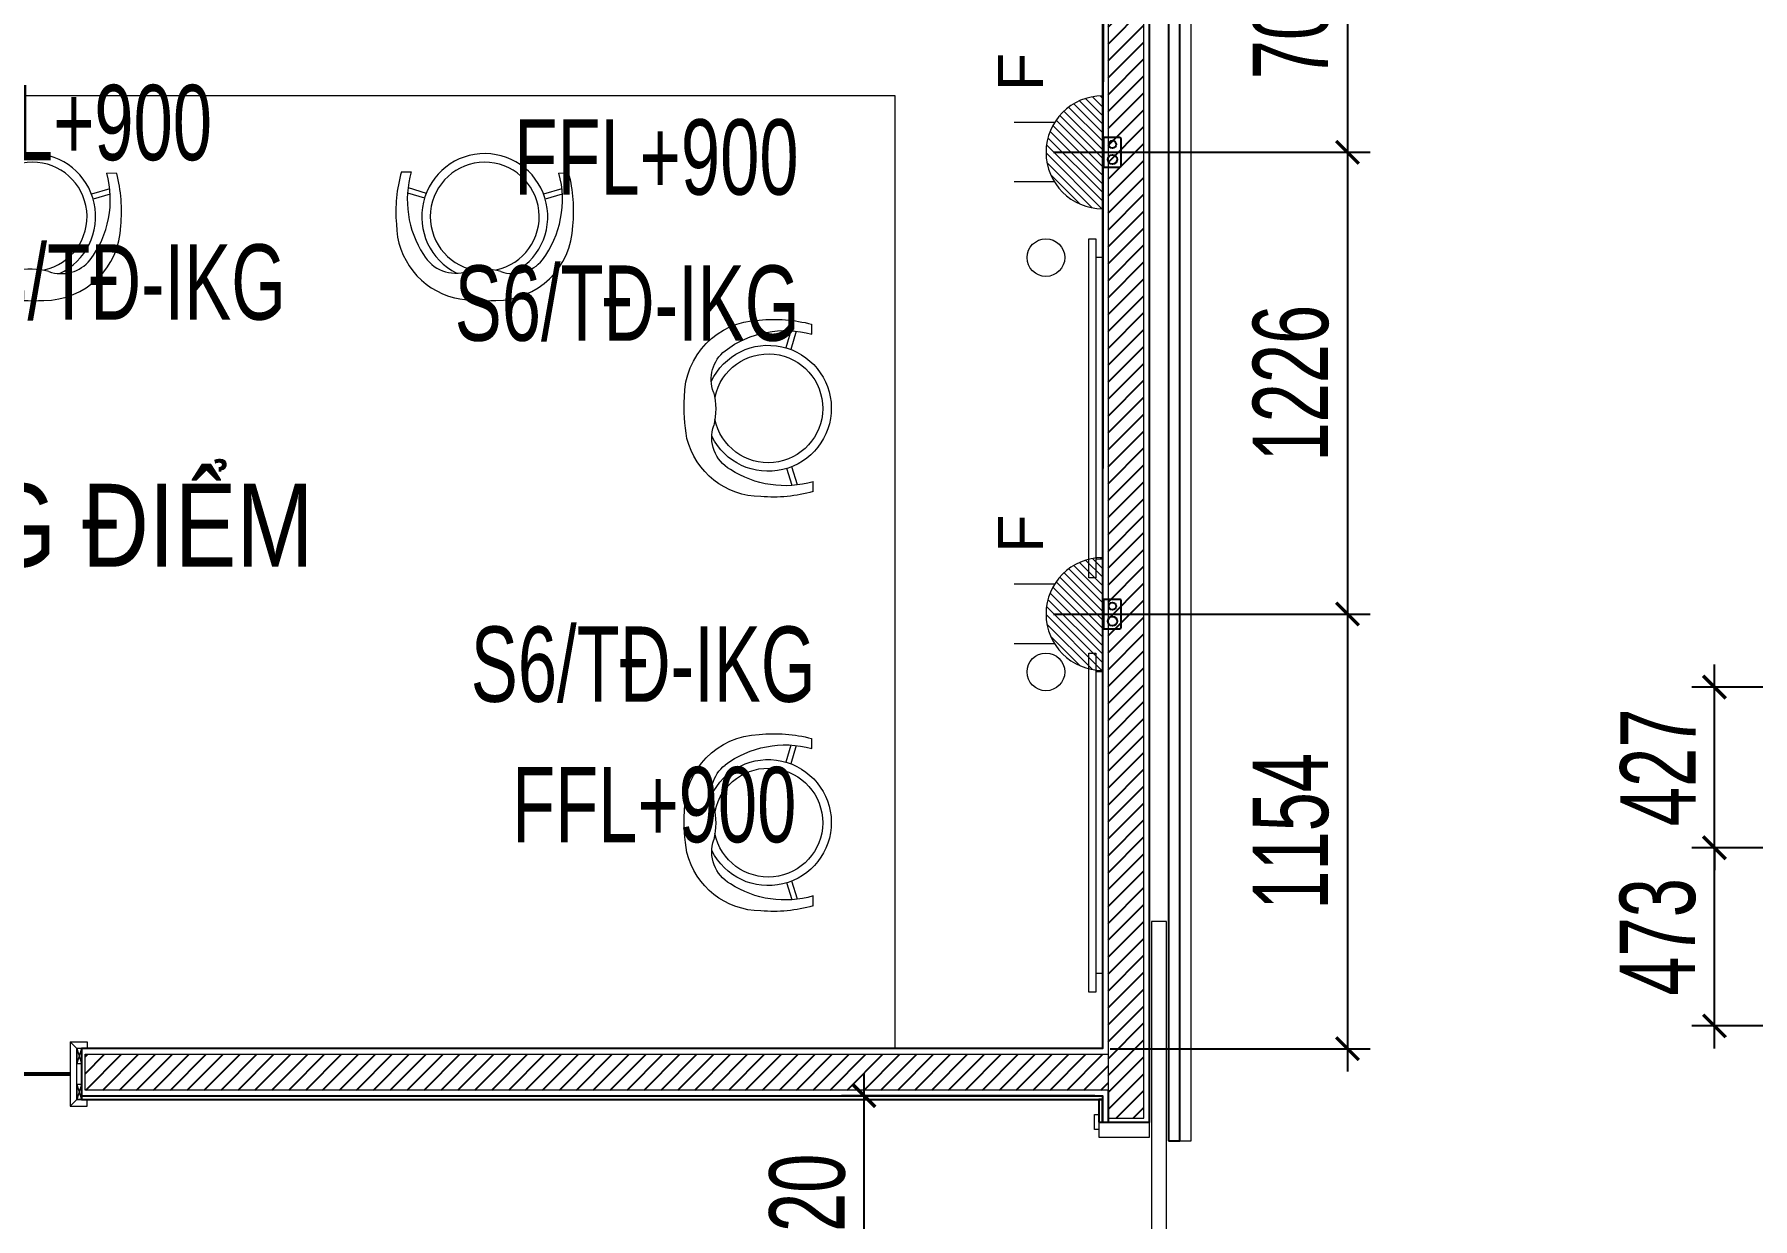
# Model space of a CAD drawing. Header units: millimetres. Extents: x -343543 to 400519, y -115663 to 104219.
# Drawn here: x -327298 to -322738, y 11058 to 14203 of the extents above; entities that cross this region are included whole.
import ezdxf

# ---------------------------------------------------------------- set-up
doc = ezdxf.new("R2010")
doc.units = ezdxf.units.MM
doc.linetypes.add('XREF MAT BANG TUONG XAY$0$HIDDEN', pattern=[0.375, 0.25, -0.125])
doc.layers.get('0').update_dxf_attribs({"color": 231, "lineweight": 0})
doc.layers.get('DefPoints').update_dxf_attribs({"color": 191})
for name, color, linetype, lineweight in [('1-INNO-E-Socket', 4, 'Continuous', 5), ('A-PATT', 252, 'Continuous', 9), ('A-SYMBOLS', 10, 'Continuous', 13), ('E - EQ', 10, 'Continuous', 25), ('RSA -DIM', 231, 'Continuous', 0), ('SME-E-POW-NOTE', 134, 'Continuous', 18), ('XREF MAT BANG TUONG XAY$0$$0$A-WALL-INT', 8, 'Continuous', 9), ('XREF MAT BANG TUONG XAY$0$$1$A-TEXT', 8, 'Continuous', 25), ('XREF MAT BANG TUONG XAY$0$A-WALL-INT', 8, 'Continuous', 9)]:
    doc.layers.add(name, color=color, linetype=linetype, lineweight=lineweight)
for name, color, linetype in [('E-text', 3, 'Continuous'), ('Gen Điện', 6, 'Continuous'), ('XREF MAT BANG TUONG XAY$0$A-FNSH', 8, 'Continuous'), ('XREF MAT BANG TUONG XAY$0$A-FURN', 8, 'Continuous'), ('XREF MAT BANG TUONG XAY$0$A-HIDD', 8, 'XREF MAT BANG TUONG XAY$0$HIDDEN'), ('XREF MAT BANG TUONG XAY$0$A-PATT', 8, 'Continuous'), ('đế âm', 1, 'Continuous')]:
    doc.layers.add(name, color=color, linetype=linetype)
doc.styles.add('INNO-Arial', font='arial.ttf')
doc.styles.add('SM-DIMTEXT', font='SME.shx', dxfattribs={"width": 0.7})
doc.styles.add('SME-TEXT', font='sme.shx', dxfattribs={"width": 0.7})
doc.styles.add('XREF MAT BANG TUONG XAY$0$Arial', font='arial.ttf', dxfattribs={"width": 0.8})
doc.dimstyles.new('SDIM-100', dxfattribs={"dimscale": 100, "dimtxt": 2, "dimasz": 0.6, "dimexe": 0.6, "dimexo": 0.2, "dimgap": 0.5, "dimtad": 1, "dimdec": 0, "dimzin": 12, "dimtxsty": 'SM-DIMTEXT', "dimblk": 'ARCHTICK', "dimblk1": 'ARCHTICK', "dimblk2": 'ARCHTICK', "dimcen": 0.12, "dimdle": 0.6, "dimclrd": 7, "dimclre": 8, "dimadec": 0, "dimazin": 3, "dimtfac": 2, "dimtix": 1, "dimtmove": 1, "dimatfit": 3, "dimfxl": 1, "dimtzin": 0, "dimarcsym": 1})

# ---------------------------------------------------------------- blocks, each defined once
blk = doc.blocks.new('*U279')
at = {"layer": 'XREF MAT BANG TUONG XAY$0$A-PATT'}
h = blk.add_hatch(dxfattribs=at)
h.set_pattern_fill('ANSI31', color=8, scale=10)
h.set_pattern_definition([(45, (43311.79, -11178.564), (-22.45064, 22.45064), [])])
h.paths.add_polyline_path([(-38.7, 47.5), (7826.3, 47.5), (7826.3, -47.5), (-38.7, -47.5)])
at = {"layer": 'XREF MAT BANG TUONG XAY$0$A-WALL-INT', "color": 8}
blk.add_lwpolyline([(-38.7, 47.5), (7826.3, 47.5), (7826.3, -47.5), (-38.7, -47.5)], close=True, dxfattribs=at)
blk = doc.blocks.new('*U275')
at = {"layer": 'XREF MAT BANG TUONG XAY$0$A-PATT'}
h = blk.add_hatch(dxfattribs=at)
h.set_pattern_fill('ANSI31', color=8, scale=10)
h.set_pattern_definition([(45, (38161.79, -11178.564), (-22.45064, 22.45064), [])])
h.paths.add_polyline_path([(-38.7, 47.5), (2676.3, 47.5), (2676.3, -47.5), (-38.7, -47.5)])
at = {"layer": 'XREF MAT BANG TUONG XAY$0$A-WALL-INT', "color": 8}
blk.add_lwpolyline([(-38.7, 47.5), (2676.3, 47.5), (2676.3, -47.5), (-38.7, -47.5)], close=True, dxfattribs=at)
blk = doc.blocks.new('XREF MAT BANG NOI THAT$0$01.Xref _MB T1$0$YLD.Studio-03-10')
at = {"color": 8}
for p, q in [((-114.9, 223.3), (-115.2, 197)), ((-73.7, 204.8), (-59.6, 156.3)), ((-59.8, 205.9), (-46.6, 160.6)), ((-77.6, -203.4), (-62.6, -155.1)), ((-63.7, -204.8), (-49.7, -159.7)), ((-119.2, -221.1), (-118.9, -194.8))]:
    blk.add_line(p, q, dxfattribs=at)
for centre, radius, start, end in [((-15.8, -157.2), 393.2, 84.149, 104.6003), ((18.3, 30), 204.1, 359.8671, 88.3418), ((-45.4, -60.7), 267, 53.1466, 105.1604), ((0, 0), 167.3, 25.2374, 333.6757), ((0, 0), 144.5, 12.1358, 348.5505), ((53.4, 76.5), 98, 339.9252, 51.2235), ((320.2, -3), 180.7, 165.2751, 193.6379), ((-230.1, 2.2), 453.3, 349.5837, 3.4619), ((17.8, -30.4), 204.1, 270.5713, 345.9889), ((51.9, -77.5), 98, 299.7276, 18.9878), ((-44.2, 60.7), 266.2, 253.7114, 302.9528), ((-12.8, 157.4), 393.2, 254.3128, 274.764)]:
    blk.add_arc(centre, radius, start, end, dxfattribs=at)
blk = doc.blocks.new('XREF MAT BANG NOI THAT')
at = {"color": 8}
for points in [[(9055, 11510), (8505, 11510), (8505, 14285), (8810, 14285), (8810, 14590), (14102.5, 14590), (14100, 11509.6), (13550, 11510), (13550, 14040), (9055, 14040)], [(14064, 13660), (14082, 13660), (14082, 12760), (14064, 12760)], [(14100, 12810), (14100, 13610), (14082, 13610), (14082, 12810)], [(14064, 12560), (14082, 12560), (14082, 11660), (14064, 11660)], [(14100, 11710), (14100, 12510), (14082, 12510), (14082, 11710)]]:
    blk.add_lwpolyline(points, close=True, dxfattribs=at)
for centre in [(13950, 13610), (13950, 12510)]:
    blk.add_circle(centre, 50, dxfattribs=at)
at = {"color": 8, "rotation": 270}
for p in [(11260.5, 13718.8), (12460.5, 13718.8)]:
    blk.add_blockref('XREF MAT BANG NOI THAT$0$01.Xref _MB T1$0$YLD.Studio-03-10', p, dxfattribs=at)
at = {"color": 8, "xscale": -1}
for p in [(13213, 13210), (13213, 12110)]:
    blk.add_blockref('XREF MAT BANG NOI THAT$0$01.Xref _MB T1$0$YLD.Studio-03-10', p, dxfattribs=at)
blk = doc.blocks.new('01.Xref _MB T1')
at = {"layer": 'XREF MAT BANG TUONG XAY$0$$0$A-WALL-INT', "color": 8}
for points in [[(14334.99994, 14530), (14304.99994, 14530), (14304.99994, 11264.99999), (14334.99994, 11264.99999)], [(14229.99994, 10907.66304), (14269.99994, 10907.66304), (14269.99994, 11847.663), (14229.99994, 11847.663)], [(11378.00011, 11509.99995), (11360.00011, 11527.99995), (11360.00011, 11356.99995), (11378.00011, 11374.99995)], [(11405.00011, 11527.99995), (11405.00011, 11509.99995), (11378.00011, 11509.99995), (11360.00011, 11527.99995)], [(11390.00011, 11509.99995), (11378.00011, 11509.99995), (11378.00011, 11469.99995), (11390.00011, 11469.99995)], [(11390.00011, 11414.99995), (11378.00011, 11414.99995), (11378.00011, 11374.99995), (11390.00011, 11374.99995)], [(11405.00011, 11356.99995), (11405.00011, 11374.99995), (11378.00011, 11374.99995), (11360.00011, 11356.99995)], [(14078.90018, 11334.99999), (14090, 11334.99999), (14090, 11294.99999), (14078.90018, 11294.99999)], [(14090, 11274.99999), (14224.99994, 11274.99999), (14224.99994, 11314.99999), (14090, 11314.99999)]]:
    blk.add_lwpolyline(points, close=True, dxfattribs=at)
for points in [[(11390.00011, 11509.99995), (11378.00011, 11469.99995)], [(11378.00011, 11509.99995), (11390.00011, 11469.99995)], [(11390.00011, 11414.99995), (11378.00011, 11374.99995)], [(11378.00011, 11414.99995), (11390.00011, 11374.99995)]]:
    blk.add_lwpolyline(points, dxfattribs=at)
at = {"layer": 'XREF MAT BANG TUONG XAY$0$A-FNSH', "color": 8}
for points in [[(14099.96637, 14590), (14099.97586, 11509.99995), (11390.00011, 11509.99995), (11390.00011, 11384.99995), (14100, 11384.99995), (14100, 11314.99999), (14224.99994, 11314.99999), (14225.00005, 14590)], [(11390.00011, 11384.99995), (11390.00011, 11374.99995), (14100, 11374.99995)]]:
    blk.add_lwpolyline(points, dxfattribs=at)
blk.add_lwpolyline([(14090, 11314.99999), (14100, 11314.99999), (14100, 11374.99995), (14090, 11374.99995)], close=True, dxfattribs=at)
at = {"layer": 'XREF MAT BANG TUONG XAY$0$A-FURN', "color": 8}
blk.add_lwpolyline([(14274.99994, 11264.99999), (14304.99994, 11264.99999), (14304.99994, 14590), (14274.99994, 14590)], close=True, dxfattribs=at)
blk.add_lwpolyline([(14115, 11399.99995), (14115, 11314.99999), (14210, 11314.99999)], dxfattribs=at)
at = {"layer": 'XREF MAT BANG TUONG XAY$0$A-HIDD', "color": 8, "ltscale": 200, "const_width": 10}
blk.add_lwpolyline([(10035.00011, 11442.5), (11360.00011, 11442.49995)], dxfattribs=at)
at = {"layer": 'XREF MAT BANG TUONG XAY$0$A-FURN', "color": 8, "xscale": -1, "rotation": 270}
blk.add_blockref('*U279', (14162.5, 11363.6983), dxfattribs=at)
at = {"layer": 'XREF MAT BANG TUONG XAY$0$A-FURN', "color": 8}
blk.add_blockref('*U275', (11438.69842, 11447.49995), dxfattribs=at)
at = {"layer": 'XREF MAT BANG TUONG XAY$0$$1$A-TEXT', "color": 8, "style": 'XREF MAT BANG TUONG XAY$0$Arial', "width": 0.8}
blk.add_text('TRANG ĐIỂM', height=220, dxfattribs=at).set_placement((10462.92166, 12789.54557))
at = {"layer": 'A-PATT', "color": 8}
blk.add_blockref('XREF MAT BANG NOI THAT', (0, 0), dxfattribs=at)
blk = doc.blocks.new('*U29')
at = {"layer": '1-INNO-E-Socket'}
h = blk.add_hatch(dxfattribs=at)
h.set_pattern_fill('ANSI31,O', scale=106.995219)
h.set_pattern_definition([(45, (-641.971, -356.651), (-9.45713, 9.45713), [])])
h.paths.add_polyline_path([(124.8, 0, 1), (-124.8, 0)])
for p, q in [((-65.7, 106.1), (-65.7, 195.3)), ((65.7, 106.1), (65.7, 195.3)), ((124.8, 0), (-124.8, 0)), ((109.4, 0), (-109.4, 0))]:
    blk.add_line(p, q, dxfattribs=at)
blk.add_arc((0, 0), 124.8, 0, 180, dxfattribs=at)
at = {"layer": 'E-text', "style": 'INNO-Arial'}
blk.add_text('F', height=100, dxfattribs=at).set_placement((135.1, 131.4))
blk = doc.blocks.new('_ArchTick')
at = {"color": 0, "linetype": 'ByBlock', "const_width": 0.15}
blk.add_lwpolyline([(-0.5, -0.5), (0.5, 0.5)], dxfattribs=at)
blk = doc.blocks.new('*D512')
at = {"layer": 'DefPoints', "color": 0, "linetype": 'Continuous', "ltscale": 1000, "transparency": 16777216}
for p in [(-324461, 14590), (-324613.3, 13889.7), (-323813.2, 13889.7)]:
    blk.add_point(p, dxfattribs=at)
at = {"layer": 'RSA -DIM', "color": 7, "linetype": 'Continuous', "lineweight": -2, "ltscale": 1000, "transparency": 16777216}
blk.add_line((-323813.2, 14650), (-323813.2, 13829.7), dxfattribs=at)
at = {"layer": 'RSA -DIM', "color": 8, "linetype": 'Continuous', "lineweight": -2, "ltscale": 1000, "transparency": 16777216}
for p, q in [((-324441, 14590), (-323753.2, 14590)), ((-324593.3, 13889.7), (-323753.2, 13889.7))]:
    blk.add_line(p, q, dxfattribs=at)
at = {"layer": 'RSA -DIM', "color": 7, "linetype": 'Continuous', "lineweight": -2, "ltscale": 1000, "transparency": 16777216, "xscale": 60, "yscale": 60, "zscale": 60}
for p, rotation in [((-323813.2, 14590), 90), ((-323813.2, 13889.7), 270)]:
    blk.add_blockref('_ArchTick', p, dxfattribs=dict(at, rotation=rotation))
at = {"layer": 'RSA -DIM', "color": 0, "linetype": 'Continuous', "ltscale": 1000, "transparency": 16777216, "insert": (-323963.2, 14239.8), "char_height": 200, "attachment_point": 5, "rotation": 90, "style": 'SM-DIMTEXT'}
blk.add_mtext('700', dxfattribs=at)
blk = doc.blocks.new('*D513')
at = {"layer": 'DefPoints', "color": 0, "linetype": 'Continuous', "ltscale": 1000, "transparency": 16777216}
for p in [(-324613.3, 13889.7), (-324613.3, 12663.8), (-323813.2, 12663.8)]:
    blk.add_point(p, dxfattribs=at)
at = {"layer": 'RSA -DIM', "color": 7, "linetype": 'Continuous', "lineweight": -2, "ltscale": 1000, "transparency": 16777216}
blk.add_line((-323813.2, 13949.7), (-323813.2, 12603.8), dxfattribs=at)
at = {"layer": 'RSA -DIM', "color": 8, "linetype": 'Continuous', "lineweight": -2, "ltscale": 1000, "transparency": 16777216}
for p, q in [((-324593.3, 13889.7), (-323753.2, 13889.7)), ((-324593.3, 12663.8), (-323753.2, 12663.8))]:
    blk.add_line(p, q, dxfattribs=at)
at = {"layer": 'RSA -DIM', "color": 7, "linetype": 'Continuous', "lineweight": -2, "ltscale": 1000, "transparency": 16777216, "xscale": 60, "yscale": 60, "zscale": 60}
for p, rotation in [((-323813.2, 13889.7), 90), ((-323813.2, 12663.8), 270)]:
    blk.add_blockref('_ArchTick', p, dxfattribs=dict(at, rotation=rotation))
at = {"layer": 'RSA -DIM', "color": 0, "linetype": 'Continuous', "ltscale": 1000, "transparency": 16777216, "insert": (-323963.2, 13276.7), "char_height": 200, "attachment_point": 5, "rotation": 90, "style": 'SM-DIMTEXT'}
blk.add_mtext('1226', dxfattribs=at)
blk = doc.blocks.new('*D514')
at = {"layer": 'DefPoints', "color": 0, "linetype": 'Continuous', "ltscale": 1000, "transparency": 16777216}
for p in [(-324613.3, 12663.8), (-324463.5, 11509.6), (-323813.2, 11509.6)]:
    blk.add_point(p, dxfattribs=at)
at = {"layer": 'RSA -DIM', "color": 7, "linetype": 'Continuous', "lineweight": -2, "ltscale": 1000, "transparency": 16777216}
blk.add_line((-323813.2, 12723.8), (-323813.2, 11449.6), dxfattribs=at)
at = {"layer": 'RSA -DIM', "color": 8, "linetype": 'Continuous', "lineweight": -2, "ltscale": 1000, "transparency": 16777216}
for p, q in [((-324593.3, 12663.8), (-323753.2, 12663.8)), ((-324443.5, 11509.6), (-323753.2, 11509.6))]:
    blk.add_line(p, q, dxfattribs=at)
at = {"layer": 'RSA -DIM', "color": 7, "linetype": 'Continuous', "lineweight": -2, "ltscale": 1000, "transparency": 16777216, "xscale": 60, "yscale": 60, "zscale": 60}
for p, rotation in [((-323813.2, 12663.8), 90), ((-323813.2, 11509.6), 270)]:
    blk.add_blockref('_ArchTick', p, dxfattribs=dict(at, rotation=rotation))
at = {"layer": 'RSA -DIM', "color": 0, "linetype": 'Continuous', "ltscale": 1000, "transparency": 16777216, "insert": (-323963.2, 12086.7), "char_height": 200, "attachment_point": 5, "rotation": 90, "style": 'SM-DIMTEXT'}
blk.add_mtext('1154', dxfattribs=at)
blk = doc.blocks.new('*D516')
at = {"layer": 'DefPoints', "color": 0, "linetype": 'Continuous', "ltscale": 1000, "transparency": 16777216}
for p in [(-325096.4, 11385), (-324463.5, 11385), (-324445.3, 10765)]:
    blk.add_point(p, dxfattribs=at)
at = {"layer": 'RSA -DIM', "color": 7, "linetype": 'Continuous', "lineweight": -2, "ltscale": 1000, "transparency": 16777216}
blk.add_line((-325096.4, 10705), (-325096.4, 11445), dxfattribs=at)
at = {"layer": 'RSA -DIM', "color": 8, "linetype": 'Continuous', "lineweight": -2, "ltscale": 1000, "transparency": 16777216}
for p, q in [((-324483.5, 11385), (-325156.4, 11385)), ((-324465.3, 10765), (-325156.4, 10765))]:
    blk.add_line(p, q, dxfattribs=at)
at = {"layer": 'RSA -DIM', "color": 7, "linetype": 'Continuous', "lineweight": -2, "ltscale": 1000, "transparency": 16777216, "xscale": 60, "yscale": 60, "zscale": 60}
for p, rotation in [((-325096.4, 11385), 90), ((-325096.4, 10765), 270)]:
    blk.add_blockref('_ArchTick', p, dxfattribs=dict(at, rotation=rotation))
at = {"layer": 'RSA -DIM', "color": 0, "linetype": 'Continuous', "ltscale": 1000, "transparency": 16777216, "insert": (-325246.4, 11075), "char_height": 200, "attachment_point": 5, "rotation": 90, "style": 'SM-DIMTEXT'}
blk.add_mtext('620', dxfattribs=at)
blk = doc.blocks.new('đế âm 78')
at = {"layer": 'Gen Điện', "ltscale": 30}
blk.add_lwpolyline([(5501258.1, -3862344.9), (5501258.1, -3862422.9), (5501303.1, -3862422.9, 0.414214), (5501308.1, -3862417.9), (5501308.1, -3862349.9, 0.414214), (5501303.1, -3862344.9), (5501258.1, -3862344.9)], format="xyb", dxfattribs=at)
blk.add_lwpolyline([(5501261.1, -3862344.9), (5501261.1, -3862422.9)], dxfattribs=at)
for centre, radius in [((5501284.6, -3862362.9), 10), ((5501284.6, -3862402.9), 12.5)]:
    blk.add_circle(centre, radius, dxfattribs=at)
blk = doc.blocks.new('*D531')
at = {"layer": 'DefPoints', "color": 0, "linetype": 'Continuous', "ltscale": 1000, "transparency": 16777216}
for p in [(-322839.4, 12043.3), (-322281.6, 12043.3), (-322318.5, 11570)]:
    blk.add_point(p, dxfattribs=at)
at = {"layer": 'RSA -DIM', "color": 7, "linetype": 'Continuous', "lineweight": -2, "ltscale": 1000, "transparency": 16777216}
blk.add_line((-322839.4, 11510), (-322839.4, 12103.3), dxfattribs=at)
at = {"layer": 'RSA -DIM', "color": 8, "linetype": 'Continuous', "lineweight": -2, "ltscale": 1000, "transparency": 16777216}
for p, q in [((-322301.6, 12043.3), (-322899.4, 12043.3)), ((-322338.5, 11570), (-322899.4, 11570))]:
    blk.add_line(p, q, dxfattribs=at)
at = {"layer": 'RSA -DIM', "color": 7, "linetype": 'Continuous', "lineweight": -2, "ltscale": 1000, "transparency": 16777216, "xscale": 60, "yscale": 60, "zscale": 60}
for p, rotation in [((-322839.4, 12043.3), 90), ((-322839.4, 11570), 270)]:
    blk.add_blockref('_ArchTick', p, dxfattribs=dict(at, rotation=rotation))
at = {"layer": 'RSA -DIM', "color": 0, "linetype": 'Continuous', "ltscale": 1000, "transparency": 16777216, "insert": (-322989.4, 11806.6), "char_height": 200, "attachment_point": 5, "rotation": 90, "style": 'SM-DIMTEXT'}
blk.add_mtext('473', dxfattribs=at)
blk = doc.blocks.new('*D532')
at = {"layer": 'DefPoints', "color": 0, "linetype": 'Continuous', "ltscale": 1000, "transparency": 16777216}
for p in [(-322839.4, 12470), (-322338.5, 12470), (-322281.6, 12043.3)]:
    blk.add_point(p, dxfattribs=at)
at = {"layer": 'RSA -DIM', "color": 7, "linetype": 'Continuous', "lineweight": -2, "ltscale": 1000, "transparency": 16777216}
for p, q in [((-322839.4, 12470), (-322839.4, 12530)), ((-322839.4, 12043.3), (-322839.4, 12470)), ((-322839.4, 12043.3), (-322839.4, 11983.3))]:
    blk.add_line(p, q, dxfattribs=at)
at = {"layer": 'RSA -DIM', "color": 8, "linetype": 'Continuous', "lineweight": -2, "ltscale": 1000, "transparency": 16777216}
for p, q in [((-322358.5, 12470), (-322899.4, 12470)), ((-322301.6, 12043.3), (-322899.4, 12043.3))]:
    blk.add_line(p, q, dxfattribs=at)
at = {"layer": 'RSA -DIM', "color": 7, "linetype": 'Continuous', "lineweight": -2, "ltscale": 1000, "transparency": 16777216, "xscale": 60, "yscale": 60, "zscale": 60}
for p, rotation in [((-322839.4, 12470), 270), ((-322839.4, 12043.3), 90)]:
    blk.add_blockref('_ArchTick', p, dxfattribs=dict(at, rotation=rotation))
at = {"layer": 'RSA -DIM', "color": 0, "linetype": 'Continuous', "ltscale": 1000, "transparency": 16777216, "insert": (-322989.4, 12256.6), "char_height": 200, "attachment_point": 5, "rotation": 90, "style": 'SM-DIMTEXT'}
blk.add_mtext('427', dxfattribs=at)

msp = doc.modelspace()

# ---------------------------------------------------------------- block references
at = {"layer": 'A-SYMBOLS'}
msp.add_blockref('01.Xref _MB T1', (-338563.5, 0), dxfattribs=at)

# ---------------------------------------------------------------- next in the draw order: block references
at = {"layer": 'E - EQ', "xscale": 1.2, "yscale": 1.2, "zscale": 1.2, "rotation": 90.00000000000001}
for p in [(-324463.5, 13889.7), (-324463.5, 12663.8)]:
    msp.add_blockref('*U29', p, dxfattribs=at)
at = {"layer": 'đế âm'}
for p in [(-5825721.6, 3876273.5), (-5825721.6, 3875047.6)]:
    msp.add_blockref('đế âm 78', p, dxfattribs=at)

# ---------------------------------------------------------------- next in the draw order: texts
at = {"layer": 'SME-E-POW-NOTE', "style": 'SME-TEXT', "width": 0.7}
for s, p in [('FFL+900', (-327581.3, 13868.7)), ('FFL+900', (-326024.5, 13777.2)), ('S6/TĐ-IKG', (-327545.6, 13445.4)), ('S6/TĐ-IKG', (-326182.7, 13389.3)), ('S6/TĐ-IKG', (-326140.1, 12430.7)), ('FFL+900', (-326030.5, 12057.8))]:
    msp.add_text(s, height=200, dxfattribs=at).set_placement(p)

# ---------------------------------------------------------------- next in the draw order: dimensions: what is measured, and where the dimension line sits
at = {"layer": 'RSA -DIM', "color": 1, "linetype": 'Continuous', "ltscale": 1000}
for base, p1, p2, picture, middle in [((-323813.2, 13889.7), (-324461, 14590), (-324613.3, 13889.7), '*D512', (-323963.2, 14239.8)), ((-323813.2, 12663.8), (-324613.3, 13889.7), (-324613.3, 12663.8), '*D513', (-323963.2, 13276.7)), ((-323813.2, 11509.6), (-324613.3, 12663.8), (-324463.5, 11509.6), '*D514', (-323963.2, 12086.7)), ((-322839.4, 12470), (-322281.6, 12043.3), (-322338.5, 12470), '*D532', (-322989.4, 12256.6)), ((-322839.4, 12043.3), (-322318.5, 11570), (-322281.6, 12043.3), '*D531', (-322989.4, 11806.6)), ((-325096.4, 11385), (-324445.3, 10765), (-324463.5, 11385), '*D516', (-325246.4, 11075))]:
    dim = msp.add_linear_dim(base=base, p1=p1, p2=p2, angle=90, dimstyle='SDIM-100', dxfattribs=at)
    dim.commit()
    dim.dimension.update_dxf_attribs({"geometry": picture, "text_midpoint": middle})

doc.saveas('drawing.dxf')
